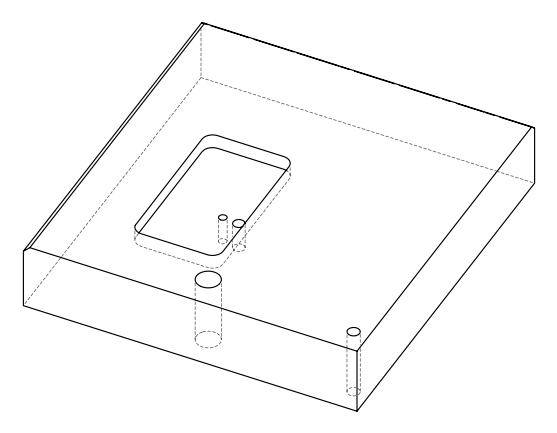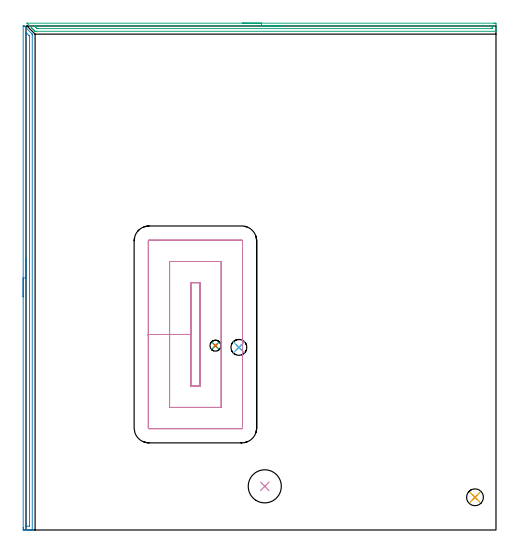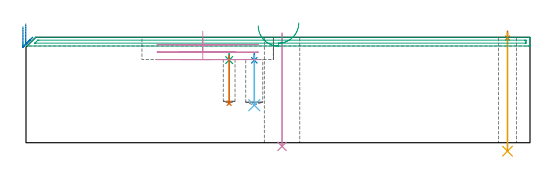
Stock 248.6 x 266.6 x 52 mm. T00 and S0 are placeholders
(PLAN: 10 operations, 6 tool changes, 13.5 min)
(1 SPOT_DRILL | STEP1HOLE_1 | NXT0321_9005460120000 | 0.03 min | 1 mm3)
(2 SPOT_DRILL_1 | STEP1POCKET | NXT0321_9005460120000 | 0.03 min | 1127 mm3)
(3 SPOT_DRILL_2 | STEP1POCKET_1 | NXT0321_9005460120000 | 0.03 min | 1115 mm3)
(4 INDEXABLE_INSERT_DRILL_THROUGH_HOLE_FROM_SOLID | STEP1HOLE | NXT0302_006 | 0.22 min | 12497 mm3)
(5 DRILL_THROUGH_HOLE_INTO_CENTER | STEP1HOLE_1 | UGT0301_205 | 0.23 min | 3225 mm3)
(6 DRILL_BLIND_HOLE_INTO_CENTER | STEP1POCKET | NXT0301_055 | 0.1 min | 1220 mm3)
(7 DRILL_BLIND_HOLE_INTO_CENTER_1 | STEP1POCKET_1 | NXT0301_029 | 0.1 min | 560 mm3)
(8 AREA_MILL | FG_CHAMFER_SURFACE | UGT0205_001 | 4.42 min | 3075 mm3)
(9 AREA_MILL_1 | FG_CHAMFER_SURFACE_1 | UGT0205_001 | 4.11 min | 2269 mm3)
(10 MILL_RECTANGULAR_POCKET | POCKET_RECTANGULAR_STRAIGHT | UGT0201_133 | Follow Part, ap 3.75, ae 75% | 4.22 min | 78896 mm3)
(TOOL NXT0321_9005460120000 | NC Spot Drill, 142deg, 12mm, Carbide, Uncoated | D12 PA142 FL30 Z2)
(TOOL NXT0302_006 | Index. Insert Drill 17.5mm [880-D1750L25-05] | D17.5 PA176 FL88 Z2)
(TOOL UGT0301_205 | Twist Drill 8.9 mm | D8.9 PA118 FL78 Z2)
(TOOL NXT0301_055 | Carbide Drill 8.4mm [860.1-0840-042A1-MM 2214] | D8.4 PA140 FL61 Z2)
(TOOL NXT0301_029 | Carbide Drill 5.8mm [860.1-0580-017A1-MM 2214] | D5.8 PA140 FL28 Z2)
(TOOL UGT0205_001 | Chamfer Mill 20 x 3 x 45 deg. | D20 FL50 Z2)
(TOOL UGT0201_133 | Carbide End Mill 15.0 | D15 FL30 Z4)
(OP 1 SPOT_DRILL)
G17 G21 G94 G90
T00 M6
G54
G17 G0 G90 X237.5 Y17.3 S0 M3
G43 Z62. H0
G94 G81 G98 Z51.617 F250. R55.
G80
M5
M2
(OP 2 SPOT_DRILL_1)
G17 G21 G94 G90
T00 M6
G54
G17 G0 G90 X112.6 Y96.6 S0 M3
G43 Z62. H0
G94 G81 G98 Z40.638 F250. R44.
G80
M5
M2
(OP 3 SPOT_DRILL_2)
G17 G21 G94 G90
T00 M6
G54
G17 G0 G90 X100.2 Y97.5 S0 M3
G43 Z62. H0
G94 G81 G98 Z40.75 F250. R44.
G80
M5
M2
(OP 4 INDEXABLE_INSERT_DRILL_THROUGH_HOLE_FROM_SOLID)
G17 G21 G94 G90
T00 M6
G54
G17 G0 G90 X126.3 Y23.1 S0 M3
G43 Z62. H1
G94 G81 G98 Z-1.806 F250. R54.
G80
M5
M2
(OP 5 DRILL_THROUGH_HOLE_INTO_CENTER)
G17 G21 G94 G90
T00 M6
G54
G17 G0 G90 X237.5 Y17.3 S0 M3
G43 Z62. H0
G94 G73 G98 Z-4.174 F250. Q8.025 R54.
G80
M5
M2
(OP 6 DRILL_BLIND_HOLE_INTO_CENTER)
G17 G21 G94 G90
T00 M6
G54
G17 G0 G90 X112.6 Y96.6 S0 M3
G43 Z62. H1
G94 G81 G98 Z18.5 F250. R43.
G80
M5
M2
(OP 7 DRILL_BLIND_HOLE_INTO_CENTER_1)
G17 G21 G94 G90
T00 M6
G54
G17 G0 G90 X100.2 Y97.5 S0 M3
G43 Z62. H1
G94 G81 G98 Z19.4 F250. R43.
G80
M5
M2
(OP 8 AREA_MILL)
G17 G21 G94 G90
T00 M6
G54
G17 G0 G90 X-1.5 Y123.321 S1061 M3
G43 Z62. H0
Z57.2
G94 G1 Y123.359 Z56.328 F250.
Y123.473 Z55.464
Y123.661 Z54.612
Y123.924 Z53.78
Y124.258 Z52.974
Y124.66 Z52.2
Y125.129 Z51.464
Y125.66 Z50.772
Y126.25 Z50.129
Y126.893 Z49.54
Y127.585 Z49.008
Y128.321 Z48.54
Y129.094 Z48.137
Y129.9 Z47.803
Y130.732 Z47.541
Y131.584 Z47.352
Y132.449 Z47.238
Y133.321 Z47.2
Y266.554
X-1.478 Y266.602 Z47.221
X-1.464 Y266.625 Z47.235
X-1.426 Y266.631 Z47.273
X-1.182 Y266.609 Z47.517
X-1.146 Y266.605 Z47.552
X-0.989 Y266.59 Z47.706
X-0.886 Y266.486 Z47.813
X-0.86 Y266.461 Z47.838
X3.161 Y262.44 Z51.86
X3.295 Y262.306 Z51.99
X3.3 Y261.546 Z52.
Y0.174
X3.297 Y0.01 Z51.988
X3.237 Y0.007 Z51.929
X2.821 Y0. Z51.52
X2.49 Z51.19
X1.793 Z50.488
X0.551 Z49.248
X0.007 Z48.702
X-0.614 Z48.082
X-0.886 Y0.001 Z47.809
X-1.144 Y0.002 Z47.552
X-1.491 Y0.007 Z47.205
X-1.493 Y0.014 Z47.203
X-1.499 Y0.621 Z47.201
X-1.5 Y1.235 Z47.2
Y133.321
X-0.086 Z48.614
X-0.085 Y262.625 Z48.615
X-0.084 Y262.811 Z48.616
X-0.079 Y263.181 Z48.621
X-0.074 Y263.216 Z48.626
X-0.067 Y263.211 Z48.633
X-0.041 Y263.188 Z48.659
X0.007 Y263.143 Z48.707
X1.603 Y261.546 Z50.303
X1.793 Y261.351 Z50.493
X1.874 Y261.264 Z50.574
X1.881 Y260.931 Z50.581
X1.885 Y260.745 Z50.585
Y260.653
X1.886 Y260.56 Z50.586
X1.885 Y2.316 Z50.585
X1.884 Y2.223 Z50.584
X1.879 Y2.039 Z50.579
X1.876 Y2.008 Z50.576
X1.869 Y2.006 Z50.569
X1.844 Y2.003 Z50.544
X1.793 Y2.001 Z50.493
X0.414 Z49.114
X0.007 Y2.007 Z48.707
X-0.05 Y2.01 Z48.65
X-0.079 Y2.015 Z48.621
X-0.086 Y2.408 Z48.614
Y133.321
Y134.192 Z48.652
Y135.057 Z48.766
Y135.909 Z48.955
Y136.741 Z49.217
Y137.547 Z49.551
Y138.321 Z49.954
Y139.056 Z50.423
Y139.749 Z50.954
Y140.392 Z51.543
Y140.981 Z52.186
Y141.512 Z52.879
Y141.981 Z53.614
Y142.384 Z54.388
Y142.718 Z55.194
Y142.98 Z56.026
Y143.169 Z56.878
Y143.283 Z57.743
Y143.321 Z58.614
G0 Z62.
M5
M2
(OP 9 AREA_MILL_1)
G17 G21 G94 G90
T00 M6
G54
G17 G0 G90 X114.55 Y268.1 S1061 M3
G43 Z62. H0
Z57.7
G94 G1 X114.588 Z56.828 F250.
X114.702 Z55.963
X114.891 Z55.112
X115.153 Z54.28
X115.487 Z53.474
X115.89 Z52.7
X116.358 Z51.964
X116.89 Z51.272
X117.479 Z50.629
X118.122 Z50.04
X118.814 Z49.508
X119.55 Z49.04
X120.324 Z48.637
X121.13 Z48.303
X121.962 Z48.041
X122.813 Z47.852
X123.678 Z47.738
X124.55 Z47.7
X247.566
X247.968 Y268.099 Z47.701
X248.366 Y268.096 Z47.702
X248.59 Y268.092 Z47.704
X248.6 Y267.705 Z48.091
Y265.073 Z50.722
Y264.348 Z51.452
Y264.126 Z51.673
X248.597 Y263.96 Z51.832
X248.59 Y263.802 Z51.989
X248.415 Y263.8 Z52.
X5.603
X4.799 Y263.802 Z51.996
X4.797 Z51.995
X4.709 Y263.89 Z51.908
X4.403 Y264.195 Z51.601
X4.262 Y264.337 Z51.461
X4.11 Y264.489 Z51.308
X3.964 Y264.634 Z51.161
X3.815 Y264.784 Z51.014
X3.679 Y264.92 Z50.878
X3.525 Y265.073 Z50.722
X3.368 Y265.231 Z50.566
X3.249 Y265.35 Z50.447
X3.086 Y265.511 Z50.283
X2.92 Y265.679 Z50.119
X2.818 Y265.781 Z50.017
X0.506 Y268.094 Z47.706
X0.509 Y268.096 Z47.704
X0.685 Y268.1 Z47.7
X124.55
Y266.686 Z49.114
X246.18 Y266.685 Z49.115
X246.325
X246.542 Y266.68 Z49.12
X246.588 Y266.679 Z49.121
X246.593 Y266.648 Z49.152
X246.596 Y266.613 Z49.187
X246.599 Y266.416 Z49.385
X246.6 Y265.95 Z49.85
Y265.538 Z50.262
X246.598 Y265.4 Z50.4
X246.594 Y265.29 Z50.51
X246.59 Y265.223 Z50.577
X246.553 Y265.221 Z50.579
X246.18 Y265.216 Z50.584
X246.035 Y265.215 Z50.585
X6.353 Y265.214 Z50.586
X5.978 Y265.217 Z50.583
X5.885 Y265.219 Z50.581
X5.843 Y265.221 Z50.579
X5.782 Y265.277 Z50.523
X5.603 Y265.449 Z50.351
X5.1 Y265.95 Z49.85
X4.709 Y266.341 Z49.459
X4.448 Y266.609 Z49.191
X4.393 Y266.668 Z49.132
X4.386 Y266.68 Z49.12
X4.403 Y266.681 Z49.119
X4.463 Y266.683 Z49.117
X4.709 Y266.685 Z49.115
X4.853 Y266.686 Z49.114
X124.55
X125.422 Z49.152
X126.286 Z49.266
X127.138 Z49.455
X127.97 Z49.717
X128.776 Z50.051
X129.55 Z50.454
X130.286 Z50.923
X130.978 Z51.454
X131.621 Z52.043
X132.21 Z52.686
X132.741 Z53.378
X133.21 Z54.114
X133.613 Z54.888
X133.947 Z55.694
X134.209 Z56.526
X134.398 Z57.378
X134.512 Z58.243
X134.55 Z59.114
G0 Z62.
M5
M2
(OP 10 MILL_RECTANGULAR_POCKET)
G17 G21 G94 G90
T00 M6
G54
G17 G0 G90 X87.2 Y128.33 S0 M3
G43 Z62. H0
Z55.
G94 G1 Y103.45 Z48.333 F250.
Y76.1 F500.
X92.
Y130.8
X87.2
Y103.45
X75.95
Y64.85
X103.25
Y142.05
X75.95
Y103.45
X64.7
Y54.
G3 X65.1 Y53.6 R0.4
G1 X114.1
G3 X114.5 Y54. R0.4
G1 Y152.9
G3 X114.1 Y153.3 R0.4
G1 X65.1
G3 X64.7 Y152.9 R0.4
G1 Y103.45
Y102.45
G0 X87.2 Y128.33 Z51.333
G1 Y103.45 Z44.667 F250.
Y76.1 F500.
X92.
Y130.8
X87.2
Y103.45
X75.95
Y64.85
X103.25
Y142.05
X75.95
Y103.45
X64.7
Y54.
G3 X65.1 Y53.6 R0.4
G1 X114.1
G3 X114.5 Y54. R0.4
G1 Y152.9
G3 X114.1 Y153.3 R0.4
G1 X65.1
G3 X64.7 Y152.9 R0.4
G1 Y103.45
Y102.45
G0 X87.2 Y128.33 Z47.667
G1 Y103.45 Z41. F250.
Y76.1 F500.
X92.
Y130.8
X87.2
Y103.45
X75.95
Y64.85
X103.25
Y142.05
X75.95
Y103.45
X64.7
Y54.
G3 X65.1 Y53.6 R0.4
G1 X114.1
G3 X114.5 Y54. R0.4
G1 Y152.9
G3 X114.1 Y153.3 R0.4
G1 X65.1
G3 X64.7 Y152.9 R0.4
G1 Y103.45
Y102.45
G0 Z62.
M5
M2
